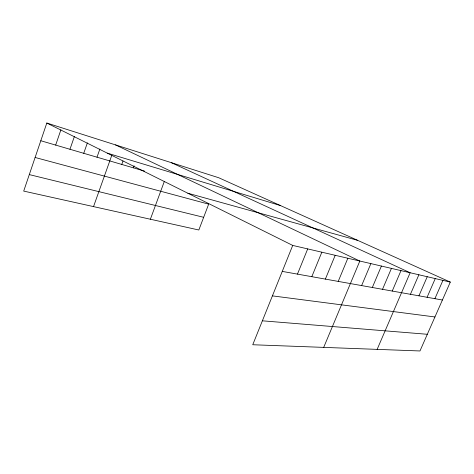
<?xml version="1.0" encoding="UTF-8"?>
<svg xmlns="http://www.w3.org/2000/svg" width="474" height="474" viewBox="0 0 474 474"><rect width="100%" height="100%" fill="white"/><g stroke="black" fill="none" stroke-linecap="round" stroke-linejoin="round"><path stroke-width="0.71" d="M450.3 282.089L292.713 245.419L252.743 344.746L419.97 350.967L450.3 282.089L218.721 177.744L46.808 123.033L23.7 191.093L198.837 230.003L208.673 204.146L35.112 157.475M55.665 145.091L60.903 129.823M69.962 149.274L74.442 136.352M83.732 153.303L87.376 142.887M96.998 157.19L99.884 149.014M93.532 206.605L111.769 155.353M121.765 164.437L122.991 161.012M133.336 167.826L134.071 165.805M150.371 219.231L164.371 181.311M297.459 274.12L307.697 248.903M311.809 276.686L321.834 252.198M325.371 279.109L335.195 255.302M338.217 281.402L347.839 258.247M323.695 347.389L359.825 261.038L115.49 144.89M361.626 285.585L370.881 263.609M372.321 287.499L381.404 266.056M382.518 289.318L391.429 268.391M392.241 291.054L400.998 270.618M377.144 349.374L410.134 272.746L171.262 162.641M410.425 294.307L418.874 274.778M418.933 295.823L427.24 276.721M427.086 297.281L435.251 278.588M434.901 298.679L442.929 280.377M262.377 320.809L427.317 334.283M272.414 295.871L434.948 316.964M282.255 271.401L442.408 300.018M29.299 174.598L203.666 217.305M187.852 193.226L357.657 240.348M40.8 140.737L144.529 171.102M107.308 153.143L280.501 205.58M46.808 123.033L292.713 245.419"/></g></svg>
